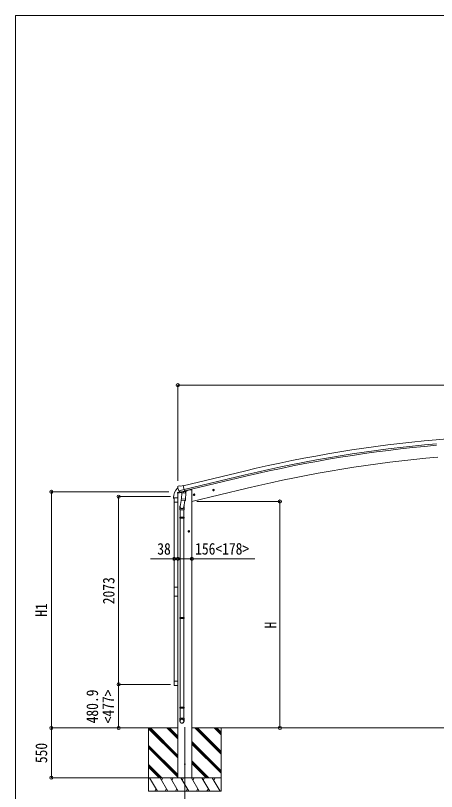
# Model space of a CAD drawing. Units: millimetres at full size. Extents: x -9783 to 9892, y -6828 to 6752.
# Drawn here: x -9783 to -5135, y -1815 to 6752 of the extents above; entities that cross this region are included whole.
import ezdxf
from ezdxf.enums import TextEntityAlignment as Align

# ---------------------------------------------------------------- set-up
doc = ezdxf.new("R2010")
doc.units = ezdxf.units.MM
doc.header["$LTSCALE"] = 35
doc.header["$PDMODE"] = 32
doc.header["$PDSIZE"] = 35
for name, color, linetype, lineweight in [('0-0_0', 7, 'Continuous', 9), ('0-1_本体', 4, 'Continuous', 9), ('0-2_部品', 7, 'Continuous', 9), ('0-8_PARTS2', 2, 'Continuous', 9), ('0-A_寸法', 6, 'Continuous', 9), ('1-1_GLASS', 4, 'Continuous', 9), ('1-2_GLASS_SEAL', 7, 'Continuous', 9), ('1-A', 6, 'Continuous', 9), ('F-0_240', 7, 'Continuous', 9)]:
    doc.layers.add(name, color=color, linetype=linetype, lineweight=lineweight)
doc.styles.add('ＭＳ ゴシック', font='')
doc.styles.get('ＭＳ ゴシック').set_extended_font_data('MS Gothic')

msp = doc.modelspace()

# ---------------------------------------------------------------- linework, layer by layer
at = {"layer": '0-0_0'}
for p, q in [((-7991.54, -1113.2), (-8390.21, -1113.2)), ((-8313.29, -1113.2), (-8313.29, -1813.2)), ((-7991.04, -1430.82), (-8308.65, -1113.21)), ((-7991.04, -1416.68), (-8294.51, -1113.21)), ((-7991.04, -1232.83), (-8110.67, -1113.2)), ((-7991.04, -1218.69), (-8096.53, -1113.2)), ((-7991.04, -1204.55), (-8082.39, -1113.2)), ((-7835.54, -1113.2), (-966.57, -1113.2)), ((-7513.29, -1402.21), (-7802.3, -1113.2)), ((-7513.29, -1388.07), (-7788.16, -1113.2)), ((-7513.29, -1373.93), (-7774.02, -1113.2)), ((-7513.29, -1190.08), (-7590.17, -1113.2)), ((-7513.29, -1175.94), (-7576.03, -1113.2)), ((-7561.88, -1113.21), (-7561.89, -1113.2)), ((-7513.29, -1161.8), (-7561.87, -1113.21)), ((-7513.29, -1113.2), (-7513.29, -1813.2)), ((-7991.04, -1444.96), (-8313.29, -1122.71)), ((-7513.29, -1586.06), (-7835.54, -1263.81)), ((-7513.29, -1600.2), (-7835.54, -1277.95)), ((-7991.04, -1628.81), (-8313.29, -1306.56)), ((-7991.04, -1642.95), (-8313.29, -1320.7)), ((-7991.04, -1657.09), (-8313.29, -1334.84)), ((-7513.29, -1614.34), (-7835.54, -1292.09)), ((-8168.78, -1663.2), (-8313.29, -1518.69)), ((-8182.92, -1663.2), (-8313.29, -1532.83)), ((-7648.28, -1663.2), (-7835.54, -1475.94)), ((-7662.42, -1663.2), (-7835.54, -1490.08)), ((-7676.57, -1663.2), (-7835.54, -1504.23)), ((-8197.07, -1663.2), (-8313.29, -1546.98)), ((-8313.29, -1663.2), (-7513.29, -1663.2)), ((-8216.4, -1813.2), (-8303, -1663.2)), ((-8100.93, -1813.2), (-8187.53, -1663.2)), ((-8157.53, -1663.2), (-8172.53, -1689.18)), ((-7985.46, -1813.2), (-8072.06, -1663.2)), ((-8057.06, -1689.18), (-8042.06, -1663.2)), ((-7869.99, -1813.2), (-7956.59, -1663.2)), ((-7941.59, -1689.18), (-7926.59, -1663.2)), ((-7754.52, -1813.2), (-7841.12, -1663.2)), ((-7826.12, -1689.18), (-7811.12, -1663.2)), ((-7639.05, -1813.2), (-7725.65, -1663.2)), ((-7710.65, -1689.18), (-7695.65, -1663.2)), ((-7523.58, -1813.2), (-7610.18, -1663.2)), ((-7595.18, -1689.18), (-7580.18, -1663.2)), ((-8231.4, -1787.22), (-8246.4, -1813.2)), ((-8115.93, -1787.22), (-8130.93, -1813.2)), ((-8000.46, -1787.22), (-8015.46, -1813.2)), ((-7884.99, -1787.22), (-7899.99, -1813.2)), ((-7769.52, -1787.22), (-7784.52, -1813.2)), ((-7654.05, -1787.22), (-7669.05, -1813.2)), ((-7513.29, -1813.2), (-8313.29, -1813.2))]:
    msp.add_line(p, q, dxfattribs=at)
at = {"layer": '0-1_本体'}
for p, q in [((-4447.51, 2127.18), (-5138.93, 2066.95)), ((-7931.52, 1561.03), (-7255.84, 1722.98)), ((-7921.44, 1519.05), (-7245.77, 1681)), ((-7917.52, 1502.69), (-7241.85, 1664.64)), ((-7991.71, 1477.83), (-7991.71, -1663.2)), ((-7836.04, 1386.8), (-7225.23, 1533.44)), ((-7835.71, 1516.8), (-7835.71, -1663.2))]:
    msp.add_line(p, q, dxfattribs=at)
msp.add_lwpolyline([(-7835.71, 1516.8), (-7855.71, 1516.8), (-7889.55, 1508.68)], dxfattribs=at)
for centre, radius, start, end in [((-3883.08, -12348.27), 14469.82, 94.97901, 103.47901), ((-3883.08, -12348.27), 14426.65, 94.97901, 103.47901), ((-3883.08, -12348.27), 14409.82, 94.97901, 103.47901), ((-3865.66, -12461.37), 14392.42, 95.00113, 103.49889)]:
    msp.add_arc(centre, radius, start, end, dxfattribs=at)
at = {"layer": '0-2_部品'}
for p, q in [((-7992.98, 1545.43), (-7992.7, 1544.28)), ((-7992.98, 1545.43), (-7992.7, 1544.28)), ((-7988.76, 1554.01), (-7992.61, 1547.71)), ((-7988.76, 1554.01), (-7992.61, 1547.71)), ((-7985.66, 1556.25), (-7972.48, 1559.42)), ((-7985.66, 1556.25), (-7972.48, 1559.42)), ((-7957.92, 1556.74), (-7971.18, 1559.44)), ((-7957.92, 1556.74), (-7971.18, 1559.44)), ((-7957.92, 1556.74), (-7931.99, 1562.97)), ((-7957.92, 1556.74), (-7931.99, 1562.97)), ((-7994.1, 1477.1), (-7951.4, 1487.35)), ((-7994.1, 1477.1), (-7951.4, 1487.35)), ((-7994.1, 1483.99), (-7994.1, 1477.1)), ((-7994.1, 1483.99), (-7994.1, 1477.1)), ((-7965.6, 1493.2), (-7991.8, 1486.9)), ((-7965.6, 1493.2), (-7991.8, 1486.9)), ((-7978.92, 1505.12), (-7921.42, 1518.93)), ((-7978.92, 1505.12), (-7921.42, 1518.93)), ((-7962.07, 1490.21), (-7978.45, 1504.7)), ((-7962.07, 1490.21), (-7978.45, 1504.7)), ((-7959.36, 1489.65), (-7951.84, 1491.45)), ((-7959.36, 1489.65), (-7951.84, 1491.45)), ((-7958.52, 1489.75), (-7957, 1490.12)), ((-7958.52, 1489.75), (-7957, 1490.12)), ((-7957, 1490.12), (-7920.29, 1498.93)), ((-7957, 1490.12), (-7920.29, 1498.93)), ((-7955.16, 1489.89), (-7955.21, 1489.15)), ((-7955.16, 1489.89), (-7955.21, 1489.15)), ((-7954.45, 1488.11), (-7928.64, 1481.67)), ((-7954.45, 1488.11), (-7928.64, 1481.67)), ((-7947.54, 1482.76), (-7952.21, 1415.93)), ((-7947.54, 1482.76), (-7952.21, 1415.93)), ((-7901.85, 1479.57), (-7947.54, 1482.76)), ((-7901.85, 1479.57), (-7947.54, 1482.76)), ((-7945.76, 1485.94), (-7945.99, 1482.66)), ((-7945.76, 1485.94), (-7945.99, 1482.66)), ((-7926.24, 1497.11), (-7927.26, 1482.5)), ((-7926.24, 1497.11), (-7927.26, 1482.5)), ((-7920.29, 1498.93), (-7918.76, 1499.3)), ((-7920.29, 1498.93), (-7918.76, 1499.3)), ((-7917.21, 1501.4), (-7916.26, 1501.34)), ((-7917.21, 1501.4), (-7916.26, 1501.34)), ((-7916.26, 1501.34), (-7902.95, 1486.02)), ((-7916.26, 1501.34), (-7902.95, 1486.02)), ((-7912.27, 1496.74), (-7893.38, 1501.28)), ((-7912.27, 1496.74), (-7893.38, 1501.28)), ((-7906.52, 1412.73), (-7901.85, 1479.57)), ((-7906.52, 1412.73), (-7901.85, 1479.57)), ((-7902.95, 1486.02), (-7903.39, 1479.68)), ((-7902.95, 1486.02), (-7903.39, 1479.68)), ((-7889.55, 1509.45), (-7889.55, 1506.14)), ((-7889.55, 1509.45), (-7889.55, 1506.14)), ((-7821.07, 1458.99), (-7801.62, 1463.66)), ((-7821.07, 1458.99), (-7801.62, 1463.66)), ((-7816.51, 1466.77), (-7818.64, 1459.57)), ((-7816.51, 1466.77), (-7818.64, 1459.57)), ((-7809.21, 1468.52), (-7816.51, 1466.77)), ((-7809.21, 1468.52), (-7816.51, 1466.77)), ((-7809.01, 1451.6), (-7813.68, 1471.05)), ((-7809.01, 1451.6), (-7813.68, 1471.05)), ((-7804.04, 1463.08), (-7809.21, 1468.52)), ((-7804.04, 1463.08), (-7809.21, 1468.52)), ((-7806.18, 1455.88), (-7804.04, 1463.08)), ((-7806.18, 1455.88), (-7804.04, 1463.08)), ((-7607.24, 1510.74), (-7587.79, 1515.41)), ((-7607.24, 1510.74), (-7587.79, 1515.41)), ((-7602.68, 1518.52), (-7604.81, 1511.32)), ((-7602.68, 1518.52), (-7604.81, 1511.32)), ((-7595.38, 1520.27), (-7602.68, 1518.52)), ((-7595.38, 1520.27), (-7602.68, 1518.52)), ((-7595.18, 1503.35), (-7599.85, 1522.8)), ((-7595.18, 1503.35), (-7599.85, 1522.8)), ((-7590.22, 1514.82), (-7595.38, 1520.27)), ((-7590.22, 1514.82), (-7595.38, 1520.27)), ((-7592.35, 1507.63), (-7590.22, 1514.82)), ((-7592.35, 1507.63), (-7590.22, 1514.82)), ((-7951.87, 1420.81), (-7966.39, 1333.04)), ((-7951.87, 1420.81), (-7966.39, 1333.04)), ((-7953.07, 1403.46), (-7952.2, 1415.93)), ((-7953.07, 1403.46), (-7952.2, 1415.93)), ((-7952.67, 1402.1), (-7952.67, 1402.1)), ((-7952.67, 1402.1), (-7952.67, 1402.1)), ((-7906.52, 1412.73), (-7952.21, 1415.93)), ((-7906.52, 1412.73), (-7952.21, 1415.93)), ((-7951.23, 1401.32), (-7909.53, 1398.41)), ((-7951.23, 1401.32), (-7909.53, 1398.41)), ((-7913.04, 1398.65), (-7925.69, 1323.72)), ((-7913.04, 1398.65), (-7925.69, 1323.72)), ((-7906.53, 1412.73), (-7907.42, 1400.04)), ((-7906.53, 1412.73), (-7907.42, 1400.04)), ((-7968.54, 1295.88), (-7968.54, 1330.23)), ((-7968.54, 1295.88), (-7968.54, 1330.23)), ((-7922.54, 1295.88), (-7968.54, 1295.88)), ((-7922.54, 1295.88), (-7968.54, 1295.88)), ((-7966.54, 1295.88), (-7966.54, 1213.36)), ((-7966.54, 1295.88), (-7966.54, 1213.36)), ((-7924.54, 1295.88), (-7924.54, 1213.36)), ((-7924.54, 1295.88), (-7924.54, 1213.36)), ((-7922.54, 1330.54), (-7922.54, 1295.88)), ((-7922.54, 1330.54), (-7922.54, 1295.88)), ((-7968.54, 1211.36), (-7967.54, 1213.36)), ((-7968.54, 1211.36), (-7967.54, 1213.36)), ((-7922.54, 1211.36), (-7968.54, 1211.36)), ((-7922.54, 1211.36), (-7968.54, 1211.36)), ((-7922.54, 1203.36), (-7968.54, 1203.36)), ((-7922.54, 1203.36), (-7968.54, 1203.36)), ((-7923.54, 1213.36), (-7967.54, 1213.36)), ((-7923.54, 1213.36), (-7967.54, 1213.36)), ((-7923.54, 1201.36), (-7967.54, 1201.36)), ((-7923.54, 1201.36), (-7967.54, 1201.36)), ((-7966.54, 1201.36), (-7966.54, 107.17)), ((-7966.54, 1201.36), (-7966.54, 107.17)), ((-7924.54, 1201.36), (-7924.54, 107.17)), ((-7924.54, 1201.36), (-7924.54, 107.17)), ((-7922.54, 1211.36), (-7923.54, 1213.36)), ((-7922.54, 1211.36), (-7923.54, 1213.36)), ((-7922.54, 1203.36), (-7923.54, 1201.36)), ((-7922.54, 1203.36), (-7923.54, 1201.36)), ((-7922.54, 1211.36), (-7922.54, 1203.36)), ((-7922.54, 1211.36), (-7922.54, 1203.36)), ((-7860.04, 1057.3), (-7880.04, 1057.3)), ((-7860.04, 1057.3), (-7880.04, 1057.3)), ((-7870.04, 1064.8), (-7876.54, 1061.05)), ((-7870.04, 1064.8), (-7876.54, 1061.05)), ((-7876.54, 1061.05), (-7876.54, 1053.55)), ((-7876.54, 1061.05), (-7876.54, 1053.55)), ((-7876.54, 1053.55), (-7870.04, 1049.79)), ((-7876.54, 1053.55), (-7870.04, 1049.79)), ((-7870.04, 1047.3), (-7870.04, 1067.3)), ((-7870.04, 1047.3), (-7870.04, 1067.3)), ((-7863.54, 1061.05), (-7870.04, 1064.8)), ((-7863.54, 1061.05), (-7870.04, 1064.8)), ((-7968.54, 105.17), (-7967.54, 107.17)), ((-7968.54, 105.17), (-7967.54, 107.17)), ((-7922.54, 105.17), (-7968.54, 105.17)), ((-7922.54, 105.17), (-7968.54, 105.17)), ((-7922.54, 97.17), (-7968.54, 97.17)), ((-7922.54, 97.17), (-7968.54, 97.17)), ((-7923.54, 107.17), (-7967.54, 107.17)), ((-7923.54, 107.17), (-7967.54, 107.17)), ((-7923.54, 95.17), (-7967.54, 95.17)), ((-7923.54, 95.17), (-7967.54, 95.17)), ((-7966.54, 95.17), (-7966.54, -882.75)), ((-7966.54, 95.17), (-7966.54, -882.75)), ((-7924.54, 95.17), (-7924.54, -882.75)), ((-7924.54, 95.17), (-7924.54, -882.75)), ((-7922.54, 105.17), (-7923.54, 107.17)), ((-7922.54, 105.17), (-7923.54, 107.17)), ((-7922.54, 97.17), (-7923.54, 95.17)), ((-7922.54, 97.17), (-7923.54, 95.17)), ((-7922.54, 105.17), (-7922.54, 97.17)), ((-7922.54, 105.17), (-7922.54, 97.17)), ((-7968.54, -884.75), (-7967.54, -882.75)), ((-7968.54, -884.75), (-7967.54, -882.75)), ((-7922.54, -884.75), (-7968.54, -884.75)), ((-7922.54, -884.75), (-7968.54, -884.75)), ((-7922.54, -892.75), (-7968.54, -892.75)), ((-7922.54, -892.75), (-7968.54, -892.75)), ((-7923.54, -882.75), (-7967.54, -882.75)), ((-7923.54, -882.75), (-7967.54, -882.75)), ((-7923.54, -894.75), (-7967.54, -894.75)), ((-7923.54, -894.75), (-7967.54, -894.75)), ((-7966.54, -894.75), (-7966.54, -1004.75)), ((-7966.54, -894.75), (-7966.54, -1004.75)), ((-7924.54, -894.75), (-7924.54, -1004.75)), ((-7924.54, -894.75), (-7924.54, -1004.75)), ((-7922.54, -884.75), (-7923.54, -882.75)), ((-7922.54, -884.75), (-7923.54, -882.75)), ((-7922.54, -892.75), (-7923.54, -894.75)), ((-7922.54, -892.75), (-7923.54, -894.75)), ((-7922.54, -884.75), (-7922.54, -892.75)), ((-7922.54, -884.75), (-7922.54, -892.75)), ((-7968.54, -1038.9), (-7968.54, -1004.75)), ((-7922.54, -1004.75), (-7968.54, -1004.75)), ((-7968.54, -1038.9), (-7968.54, -1004.75)), ((-7922.54, -1004.75), (-7968.54, -1004.75)), ((-7922.54, -1038.9), (-7922.54, -1004.75)), ((-7922.54, -1038.9), (-7922.54, -1004.75))]:
    msp.add_line(p, q, dxfattribs=at)
for points in [[(-7926.56, 1497.52), (-7916.84, 1499.86), (-7931.99, 1562.97)], [(-7926.56, 1497.52), (-7916.84, 1499.86), (-7931.99, 1562.97)], [(-7979.19, 1505.7), (-7978.61, 1504.86), (-7978.45, 1504.7)], [(-7979.19, 1505.7), (-7978.61, 1504.86), (-7978.45, 1504.7)], [(-7926.56, 1497.52), (-7926.8, 1497.37), (-7951.56, 1491.42), (-7951.84, 1491.45)], [(-7926.56, 1497.52), (-7926.8, 1497.37), (-7951.56, 1491.42), (-7951.84, 1491.45)], [(-7818.64, 1459.57), (-7813.47, 1454.13), (-7806.18, 1455.88)], [(-7818.64, 1459.57), (-7813.47, 1454.13), (-7806.18, 1455.88)], [(-7604.81, 1511.32), (-7599.65, 1505.88), (-7592.35, 1507.63)], [(-7604.81, 1511.32), (-7599.65, 1505.88), (-7592.35, 1507.63)], [(-7968.54, 1211.36), (-7968.54, 1203.36), (-7967.54, 1201.36)], [(-7968.54, 1211.36), (-7968.54, 1203.36), (-7967.54, 1201.36)], [(-7870.04, 1049.79), (-7863.54, 1053.55), (-7863.54, 1061.05)], [(-7870.04, 1049.79), (-7863.54, 1053.55), (-7863.54, 1061.05)], [(-7968.54, 105.17), (-7968.54, 97.17), (-7967.54, 95.17)], [(-7968.54, 105.17), (-7968.54, 97.17), (-7967.54, 95.17)], [(-7968.54, -884.75), (-7968.54, -892.75), (-7967.54, -894.75)], [(-7968.54, -884.75), (-7968.54, -892.75), (-7967.54, -894.75)]]:
    msp.add_lwpolyline(points, dxfattribs=at)
for centre, radius in [((-7811.34, 1461.32), 8.5), ((-7811.34, 1461.32), 8.5), ((-7811.34, 1461.32), 7.7), ((-7811.34, 1461.32), 7.7), ((-7811.34, 1461.32), 6.5), ((-7811.34, 1461.32), 6.5), ((-7597.51, 1513.07), 8.5), ((-7597.51, 1513.07), 8.5), ((-7597.51, 1513.07), 7.7), ((-7597.51, 1513.07), 7.7), ((-7597.51, 1513.07), 6.5), ((-7597.51, 1513.07), 6.5), ((-7870.04, 1057.3), 8.5), ((-7870.04, 1057.3), 8.5), ((-7870.04, 1057.3), 7.7), ((-7870.04, 1057.3), 7.7), ((-7870.04, 1057.3), 6.5), ((-7870.04, 1057.3), 6.5)]:
    msp.add_circle(centre, radius, dxfattribs=at)
at = {"layer": '0-2_部品', "color": 4}
msp.add_circle((-7913.79, -1513.2), 4.5, dxfattribs=at)
msp.add_circle((-7913.79, -1513.2), 4.5, dxfattribs=at)
at = {"layer": '0-2_部品'}
for centre, radius, start, end in [((-7795.9, 1591.53), 202.4, 193.5, 205.09125), ((-7795.9, 1591.53), 202.4, 193.5, 205.09125), ((-7984.49, 1551.39), 5, 103.5, 148.5), ((-7984.49, 1551.39), 5, 103.5, 148.5), ((-7971.78, 1556.5), 3, 78.5, 103.5), ((-7971.78, 1556.5), 3, 78.5, 103.5), ((-7991.1, 1483.99), 3, 103.5, 180), ((-7991.1, 1483.99), 3, 103.5, 180), ((-7958.64, 1490.24), 0.5, 248.23754, 283.5), ((-7958.64, 1490.24), 0.5, 248.23754, 283.5), ((-7955.66, 1489.93), 0.5, 356, 103.5), ((-7955.66, 1489.93), 0.5, 356, 103.5), ((-7954.21, 1489.08), 1, 176, 256), ((-7954.21, 1489.08), 1, 176, 256), ((-7928.29, 1482.64), 1.03, 250.03897, 351.96569), ((-7928.29, 1482.64), 1.03, 250.03897, 351.96569), ((-7925.64, 1497.03), 0.604, 100.59842, 172.20595), ((-7925.64, 1497.03), 0.604, 100.59842, 172.20595), ((-7918.88, 1499.78), 0.5, 283.5, 318.76246), ((-7918.88, 1499.78), 0.5, 283.5, 318.76246), ((-7894.55, 1506.14), 5, 283.5, 0), ((-7894.55, 1506.14), 5, 283.5, 0), ((-7951.13, 1403.29), 1.95, 175.04017, 217.47766), ((-7951.13, 1403.29), 1.95, 175.04017, 217.47766), ((-7951.09, 1403.32), 2, 217.40962, 266), ((-7951.09, 1403.32), 2, 217.40962, 266), ((-7909.39, 1400.4), 2, 266, 349.46843), ((-7909.39, 1400.4), 2, 266, 349.46843)]:
    msp.add_arc(centre, radius, start, end, dxfattribs=at)
for centre, major_axis, ratio, start_param, end_param in [((-7990.06, 1546.14), (-1.57, -2.57), 0.99628, 4.712389, 5.4996506), ((-7990.06, 1546.14), (-1.57, -2.57), 0.99628, 4.712389, 5.4996506), ((-7960.08, 1492.47), (-0.73, -2.92), 0.997631, 5.8041905, 6.6006116), ((-7960.08, 1492.47), (-0.73, -2.92), 0.997631, 5.8041905, 6.6006116), ((-7960.03, 1492.7), (2.63, 3.16), 0.650902, 4.0958226, 4.1686332), ((-7960.03, 1492.7), (2.63, 3.16), 0.650902, 4.0958226, 4.1686332), ((-7960.06, 1492.57), (-0.73, -2.92), 0.997631, 0.3902369, 0.4789948), ((-7960.06, 1492.57), (-0.73, -2.92), 0.997631, 0.3902369, 0.4789948), ((-7945.54, 1330.54), (23, 0), 0.996195, 2.5560258, 6.5663028), ((-7945.54, 1330.54), (23, 0), 0.996195, 2.5560258, 6.5663028), ((-7945.54, 1330.54), (21, 0), 0.996195, 2.9349147, 5.9512394), ((-7945.54, 1330.54), (21, 0), 0.996195, 2.9349147, 5.9512394), ((-7945.54, -1037.15), (-23, 0), 0.996195, 3.1415927, 6.2831853), ((-7945.54, -1037.15), (-23, 0), 0.996195, 3.1415927, 6.2831853), ((-7945.54, -1038.9), (-23, 0), 0.996195, 3.1415927, 6.2831853), ((-7945.54, -1038.9), (-23, 0), 0.996195, 3.1415927, 6.2831853), ((-7945.54, -1038.9), (0, -23.43), 0.981806, 4.712389, 7.8539816), ((-7945.54, -1038.9), (0, -23.43), 0.981806, 4.712389, 7.8539816)]:
    msp.add_ellipse(centre, major_axis=major_axis, ratio=ratio, start_param=start_param, end_param=end_param, dxfattribs=at)
msp.add_ellipse((-7945.54, -1038.9), major_axis=(21, 0), ratio=0.996195, dxfattribs=at)
msp.add_ellipse((-7945.54, -1038.9), major_axis=(21, 0), ratio=0.996195, dxfattribs=at)
at = {"layer": '0-8_PARTS2'}
msp.add_line((-7913.79, -1103.99), (-7913.79, -1954.23), dxfattribs=at)
at = {"layer": '0-A_寸法'}
for p, q in [((-7991.71, 2670.7), (-7991.71, 1615.88)), ((-809.71, 2670.7), (-7991.71, 2670.7)), ((-9387.37, 1493.55), (-8089.12, 1493.55)), ((-9387.37, -1113.2), (-9387.37, 1493.55)), ((-8644.57, 1440.66), (-8644.57, -632.34)), ((-6864.22, 1386.8), (-7781.06, 1386.8)), ((-6864.22, -1113.2), (-6864.22, 1386.8)), ((-7991.71, 753.57), (-7835.71, 753.57)), ((-7835.71, 753.57), (-7139.55, 753.57)), ((-9387.37, -1113.2), (-8531.98, -1113.2)), ((-9387.37, -1663.2), (-9387.37, -1113.2)), ((-6864.22, -1113.2), (-7307.08, -1113.2)), ((-9387.37, -1663.2), (-8313.29, -1663.2))]:
    msp.add_line(p, q, dxfattribs=at)
for p in [(-7991.71, 2670.7), (-9387.37, 1493.55), (-6864.22, 1386.8), (-7991.71, 753.57), (-7835.71, 753.57), (-9387.37, -1113.2), (-6864.22, -1113.2), (-9387.37, -1663.2)]:
    msp.add_point(p, dxfattribs=at)
at = {"layer": '1-1_GLASS'}
for p, q in [((-8029.71, 1378.76), (-8029.71, 439.76)), ((-7991.71, 1378.76), (-7991.71, 439.76)), ((-8029.71, 341.76), (-8029.71, -597.24)), ((-7991.71, -597.24), (-7991.71, 341.76))]:
    msp.add_line(p, q, dxfattribs=at)
at = {"layer": '1-2_GLASS_SEAL'}
for p, q in [((-8038.21, 1440.75), (-8038.21, 1428.99)), ((-8037.71, 1428.49), (-8031.45, 1414.99)), ((-8030.95, 1422.26), (-8030.95, 1415.49)), ((-8030.71, 1378.76), (-8030.71, 1422.46)), ((-7990.71, 1378.76), (-8030.71, 1378.76)), ((-8025.21, 1427.96), (-7996.21, 1427.96)), ((-8024.95, 1428.26), (-7991.71, 1428.26)), ((-7990.71, 1422.46), (-7990.71, 1378.76)), ((-8030.71, -597.24), (-8030.71, -640.94)), ((-7990.71, -597.24), (-8030.71, -597.24)), ((-7990.71, -640.94), (-7990.71, -597.24)), ((-8025.21, -646.44), (-7996.21, -646.44))]:
    msp.add_line(p, q, dxfattribs=at)
msp.add_lwpolyline([(-8030.71, 439.76), (-7990.71, 439.76), (-7990.71, 341.76), (-8030.71, 341.76)], close=True, dxfattribs=at)
for centre, radius, start, end in [((-7885.95, 1427.25), 152.26, 135.14293, 180), ((-7989.46, 1529.28), 6.95, 95.39711, 129.45641), ((-8037.71, 1428.99), 0.5, 180, 270), ((-8031.45, 1415.49), 0.5, 270, 0), ((-8024.95, 1422.26), 6, 90, 180), ((-8025.21, 1422.46), 5.5, 90, 180), ((-7996.21, 1422.46), 5.5, 0, 90), ((-8025.21, -640.94), 5.5, 180, 270), ((-7996.21, -640.94), 5.5, 270, 0)]:
    msp.add_arc(centre, radius, start, end, dxfattribs=at)
at = {"layer": '1-A'}
for p, q in [((-8644.57, 1440.66), (-8071.04, 1440.66)), ((-7991.71, 753.57), (-8291.71, 753.57)), ((-7991.71, 753.57), (-8029.73, 753.57)), ((-8644.57, -632.34), (-8071.04, -632.34)), ((-8644.57, -1113.2), (-8644.57, -632.34)), ((-8644.57, -1113.2), (-8071.04, -1113.2))]:
    msp.add_line(p, q, dxfattribs=at)
for p in [(-8644.57, 1440.66), (-8029.73, 753.57), (-7991.71, 753.57), (-8644.57, -632.34), (-8644.57, -1113.2)]:
    msp.add_point(p, dxfattribs=at)
at = {"layer": 'F-0_240', "color": 5}
for q in [(-9783.03, -6828.1), (9396.97, 6751.9)]:
    msp.add_line((-9783.03, 6751.9), q, dxfattribs=at)

# ---------------------------------------------------------------- texts
at = {"layer": '0-A_寸法', "color": 7, "style": 'ＭＳ ゴシック', "width": 0.85}
msp.add_text('156<178>', height=129, dxfattribs=at).set_placement((-7799.71, 761.57), align=Align.BOTTOM_LEFT)
for s, p in [('H1', (-9395.37, 114.18)), ('H', (-6864.22, -15.2)), ('550', (-9395.37, -1502.2))]:
    msp.add_text(s, height=129, rotation=90, dxfattribs=at).set_placement(p, align=Align.BOTTOM_LEFT)
at = {"layer": '1-A', "color": 7, "style": 'ＭＳ ゴシック', "width": 0.85}
msp.add_text('38', height=129, dxfattribs=at).set_placement((-8217.71, 760.57), align=Align.BOTTOM_LEFT)
for s, p in [('2073', (-8651.57, 252.16)), ('480.9', (-8832.93, -1062.77)), ('<477>', (-8658.44, -1062.77))]:
    msp.add_text(s, height=129, rotation=90, dxfattribs=at).set_placement(p, align=Align.BOTTOM_LEFT)

doc.saveas('drawing.dxf')
